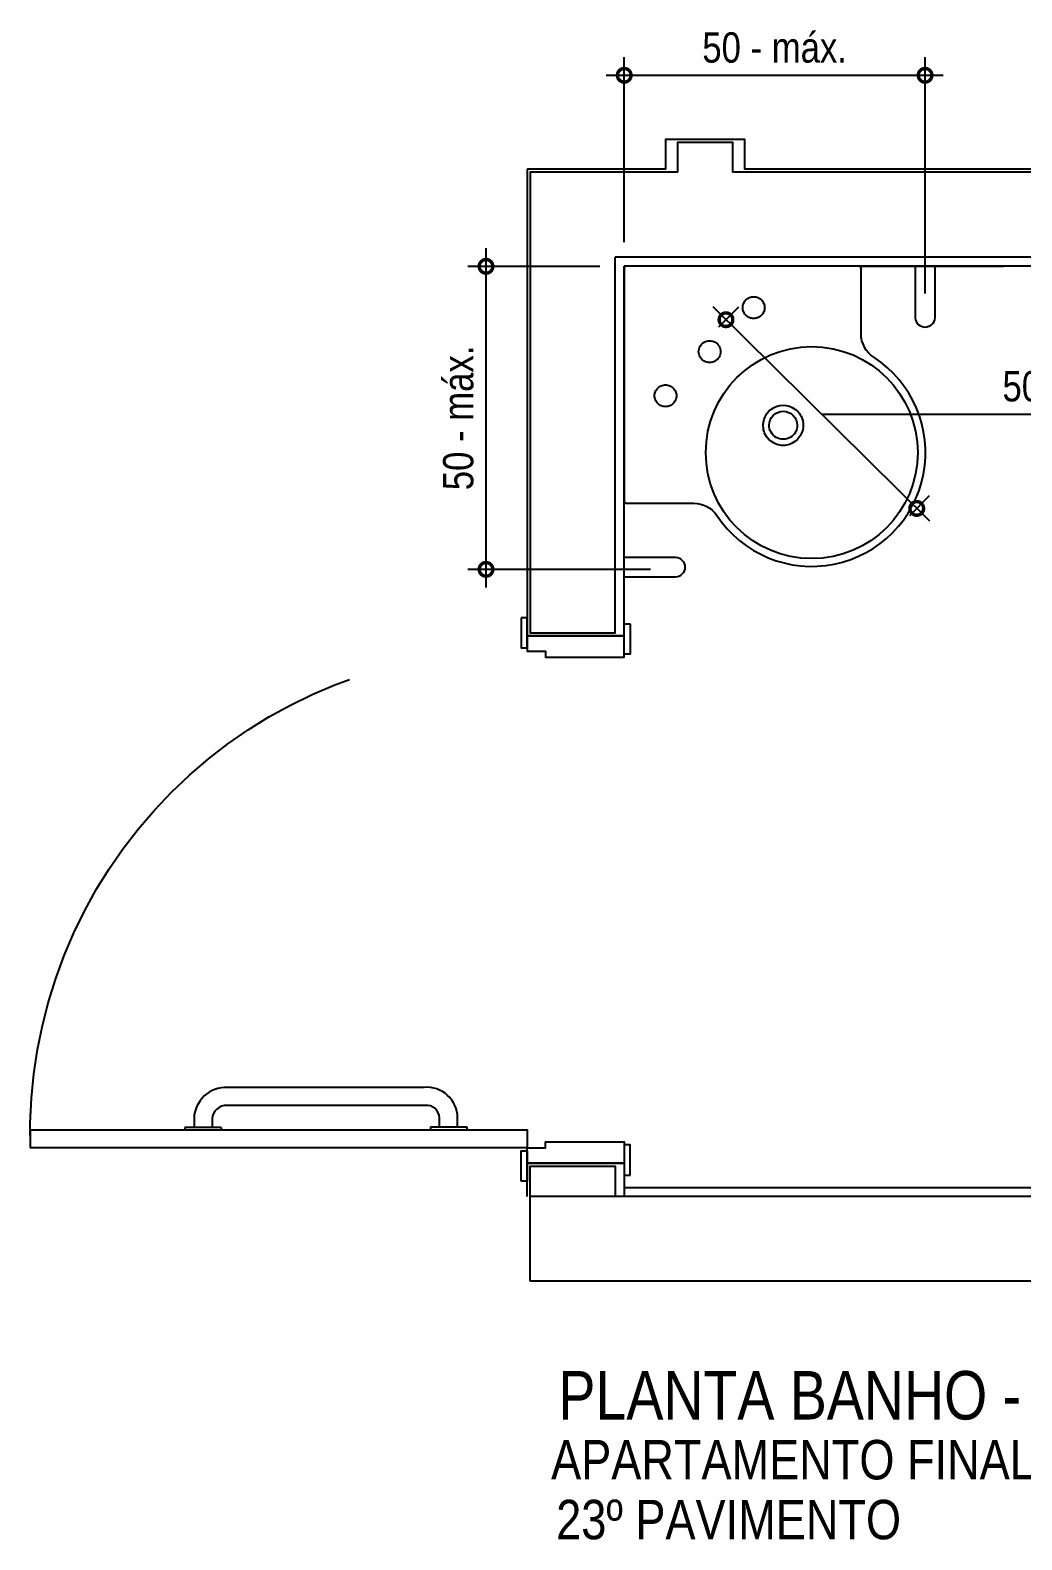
# Model space of a CAD drawing. Header units: metres. Extents: x 3 to 168, y -142 to 28.
# Drawn here: x 73.758 to 75.394, y -20.93 to -18.438 of the extents above; entities that cross this region are included whole.
import ezdxf

# ---------------------------------------------------------------- set-up
doc = ezdxf.new("R2010")
doc.units = ezdxf.units.M
doc.linetypes.add('DASHEDX2', pattern=[1.5, 1, -0.5])
doc.linetypes.add('DASHSPACE', pattern=[30, 12, -18])
for name, color, linetype in [('ARQ-ALV', 4, 'Continuous'), ('ARQ-ALV ACAB', 4, 'Continuous'), ('ARQ-ALV OSSO', 5, 'Continuous'), ('ARQ-CAX @ 1', 1, 'Continuous'), ('ARQ-DIM', 2, 'Continuous'), ('ARQ-HID', 2, 'Continuous'), ('ARQ-PRJ', 7, 'DASHEDX2'), ('ARQ-SIM', 1, 'Continuous'), ('ARQ-TXT', 2, 'Continuous')]:
    doc.layers.add(name, color=color, linetype=linetype)
doc.styles.add('Adesa', font='ARIALN.TTF')
doc.dimstyles.new('ADESA 1-0025', dxfattribs={"dimtxt": 0.05, "dimasz": 0.045, "dimexe": 0.03, "dimexo": 0.04, "dimgap": 0.02, "dimtad": 1, "dimtoh": 1, "dimdec": 0, "dimlfac": 100, "dimzin": 4, "dimtxsty": 'Adesa', "dimblk": 'DOTSMALL', "dimcen": 1, "dimdle": 0.03, "dimclrd": 1, "dimclre": 1, "dimclrt": 256, "dimazin": 1, "dimtm": 1e-09, "dimtfac": 1, "dimtdec": 0, "dimtix": 1, "dimtmove": 2, "dimatfit": 0, "dimldrblk": 'DOTSMALL', "dimfxl": 0.8, "dimtvp": 2, "dimtolj": 1, "dimtzin": 0, "dimarcsym": 0})

# ---------------------------------------------------------------- blocks, each defined once
blk = doc.blocks.new('*U587')
for points in [[(-0.045, 0.02), (0.005, 0.02), (0.005, 0.01), (-0.045, 0.01)], [(0.865, 0.02), (0.815, 0.02), (0.815, 0.01), (0.865, 0.01)], [(-0.055, -0.16), (-0.005, -0.16), (-0.005, -0.15), (-0.055, -0.15)], [(0, -0.15), (0, -0.97), (0.03, -0.97), (0.03, -0.15)], [(0.875, -0.16), (0.825, -0.16), (0.825, -0.15), (0.875, -0.15)]]:
    blk.add_lwpolyline(points, close=True)
for points in [[(-0.04, -0.15), (0, -0.15), (0, -0.12), (0.01, -0.12), (0.01, 0.01), (-0.025, 0.01), (-0.025, -0.15)], [(0.86, -0.15), (0.82, -0.15), (0.82, -0.12), (0.81, -0.12), (0.81, 0.01), (0.845, 0.01), (0.845, -0.15)]]:
    blk.add_lwpolyline(points)
at = {"layer": 'ARQ-PRJ'}
blk.add_arc((0.0237, -0.1737), 0.7967, 268.2986, 1.7014, dxfattribs=at)
blk = doc.blocks.new('ARQ-CUBA OP2')
for points in [[(0.3901, -0.0022), (0.3901, -0.1139, 0.250875), (0.4107, -0.1524, -1.226887), (0.1493, -0.4111, 0.253672), (0.1104, -0.3901), (0.0022, -0.3901, -0.414214), (-0.0009, -0.387), (-0.0009, -0.0022, -0.414214), (0.0022, 0.0009), (0.387, 0.0009), (0.3878, 0.0008), (0.3886, 0.0005), (0.3892, 0), (0.3897, -0.0007), (0.39, -0.0014)], [(0.14, -0.122, 1), (0.14, -0.1581, 1)], [(0.3066, -0.1338, 1), (0.3066, -0.4836, 1)], [(0.2615, -0.2384, 1), (0.2615, -0.2847, 1)]]:
    blk.add_lwpolyline(points, format="xyb", close=True)
at = {"ltscale": 0.001202}
blk.add_lwpolyline([(0.3901, -0.0024), (0.3901, -0.0022)], dxfattribs=at)
at = {"linetype": 'DASHSPACE'}
for points in [[(0.2128, -0.0493, 1), (0.2128, -0.0853, 1)], [(0.0673, -0.1948, 1), (0.0673, -0.2308, 1)]]:
    blk.add_lwpolyline(points, format="xyb", close=True, dxfattribs=at)
blk.add_lwpolyline([(0.2615, -0.2284), (0.2564, -0.2288), (0.2513, -0.2301), (0.2489, -0.231), (0.2465, -0.2321), (0.2442, -0.2333), (0.242, -0.2348), (0.2381, -0.2381), (0.2348, -0.2421), (0.232, -0.2466), (0.2309, -0.2489), (0.23, -0.2514), (0.2293, -0.2539), (0.2288, -0.2565), (0.2284, -0.2615), (0.2288, -0.2667), (0.23, -0.2718), (0.232, -0.2766), (0.2348, -0.281), (0.2364, -0.2831), (0.2382, -0.285), (0.2401, -0.2868), (0.2421, -0.2884), (0.2443, -0.2898), (0.2466, -0.2911), (0.2491, -0.2922), (0.254, -0.2938), (0.2591, -0.2946), (0.2643, -0.2945), (0.2695, -0.2937), (0.272, -0.293), (0.2745, -0.292), (0.2768, -0.2909), (0.2791, -0.2896), (0.2813, -0.2881), (0.2834, -0.2865), (0.285, -0.285), (0.2883, -0.281), (0.2911, -0.2766), (0.293, -0.2719), (0.2943, -0.2668), (0.2946, -0.2642), (0.2947, -0.2616), (0.2946, -0.259), (0.2943, -0.2564), (0.2938, -0.2538), (0.293, -0.2513), (0.2921, -0.2488), (0.291, -0.2464), (0.2883, -0.2421), (0.285, -0.2381), (0.281, -0.2348), (0.2766, -0.232), (0.2742, -0.2309), (0.2717, -0.23), (0.2692, -0.2293), (0.2666, -0.2288)], close=True)
blk.add_lwpolyline([(-0.0009, -0.387), (-0.0009, -0.6249)])
at = {"layer": 'ARQ-SIM'}
blk.add_lwpolyline([(0.4791, 0.0009), (0.4791, -0.0843, 0.913215), (0.5121, -0.0843), (0.5121, 0.0009)], format="xyb", dxfattribs=at)
blk = doc.blocks.new('pl barra porta')
at = {"color": 1}
for p, q in [((0, -0.0036), (0, 0)), ((0.0601, -0.0036), (0.0601, 0)), ((0.4051, -0.0048), (0.4051, 0.0002)), ((0.4651, -0.0048), (0.4651, 0.0002)), ((0.0601, -0.0036), (0, -0.0036)), ((0.4051, -0.0048), (0.4651, -0.0048))]:
    blk.add_line(p, q, dxfattribs=at)
for points in [[(0.4501, -0.0048), (0.4501, -0.0198, -0.432805), (0.3951, -0.07), (0.0701, -0.07, -0.415345), (0.0151, -0.0186), (0.0151, -0.0036)], [(0.4201, -0.0048), (0.4201, -0.0195, -0.443288), (0.3965, -0.04), (0.0695, -0.04, -0.41593), (0.0451, -0.018), (0.0451, -0.0036)]]:
    blk.add_lwpolyline(points, format="xyb", dxfattribs=at)
blk = doc.blocks.new('_DotSmall')
at = {"color": 0, "linetype": 'ByBlock', "const_width": 0.5}
blk.add_lwpolyline([(-0.0625, 0, 1), (0.0625, 0, 1)], format="xyb", close=True, dxfattribs=at)
blk = doc.blocks.new('*D601')
at = {"layer": 'ARQ-DIM', "color": 1, "lineweight": -2, "transparency": 16777216}
for p, q in [((74.738, -18.7882), (74.738, -18.4829)), ((75.2345, -18.8728), (75.2345, -18.4829)), ((74.708, -18.5129), (75.2645, -18.5129))]:
    blk.add_line(p, q, dxfattribs=at)
at = {"layer": 'Defpoints', "color": 0, "transparency": 16777216}
for p in [(75.2345, -18.5129), (74.738, -18.8282), (75.2345, -18.9128)]:
    blk.add_point(p, dxfattribs=at)
at = {"layer": 'ARQ-DIM', "color": 1, "lineweight": -2, "transparency": 16777216, "xscale": 0.045, "yscale": 0.045, "zscale": 0.045, "rotation": 180}
blk.add_blockref('_DotSmall', (74.738, -18.5129), dxfattribs=at)
at = {"layer": 'ARQ-DIM', "color": 1, "lineweight": -2, "transparency": 16777216, "xscale": 0.045, "yscale": 0.045, "zscale": 0.045}
blk.add_blockref('_DotSmall', (75.2345, -18.5129), dxfattribs=at)
at = {"layer": 'ARQ-DIM', "transparency": 16777216, "insert": (74.9862, -18.4673), "char_height": 0.05, "attachment_point": 5, "style": 'Adesa'}
blk.add_mtext('\\A1;50 - máx.', dxfattribs=at)
blk = doc.blocks.new('*D602')
at = {"layer": 'ARQ-DIM', "color": 1, "lineweight": -2, "transparency": 16777216}
for p, q in [((75.2421, -19.2487), (74.8845, -18.8951)), ((74.8942, -18.928), (74.927, -18.8949)), ((75.0633, -19.0719), (75.3458, -19.0719)), ((75.3458, -19.0719), (75.6174, -19.0719)), ((75.2091, -19.2394), (75.2419, -19.2062))]:
    blk.add_line(p, q, dxfattribs=at)
at = {"layer": 'Defpoints', "color": 0, "transparency": 16777216}
for p in [(74.9059, -18.9162), (74.8661, -18.9565), (75.181, -19.2678)]:
    blk.add_point(p, dxfattribs=at)
at = {"layer": 'ARQ-DIM', "color": 1, "lineweight": -2, "transparency": 16777216, "xscale": 0.045, "yscale": 0.045, "zscale": 0.045}
for p, rotation in [((74.9059, -18.9162), 135.3266780574479), ((75.2208, -19.2276), 315.3266780574479)]:
    blk.add_blockref('_DotSmall', p, dxfattribs=dict(at, rotation=rotation))
at = {"layer": 'ARQ-DIM', "transparency": 16777216, "insert": (75.4816, -19.0263), "char_height": 0.05, "attachment_point": 5, "style": 'Adesa'}
blk.add_mtext('\\A1;50 - máx.', dxfattribs=at)
blk = doc.blocks.new('*D603')
at = {"layer": 'ARQ-DIM', "color": 1, "lineweight": -2, "transparency": 16777216}
for p, q in [((74.5099, -19.3582), (74.5099, -18.7982)), ((74.6979, -18.8282), (74.4799, -18.8282)), ((74.7816, -19.3282), (74.4799, -19.3282))]:
    blk.add_line(p, q, dxfattribs=at)
at = {"layer": 'Defpoints', "color": 0, "transparency": 16777216}
for p in [(74.5099, -18.8282), (74.7379, -18.8282, 0), (74.8216, -19.3282, -0.0001)]:
    blk.add_point(p, dxfattribs=at)
at = {"layer": 'ARQ-DIM', "color": 1, "lineweight": -2, "transparency": 16777216, "xscale": 0.045, "yscale": 0.045, "zscale": 0.045}
for p, rotation in [((74.5099, -18.8282), 90), ((74.5099, -19.3282), 270)]:
    blk.add_blockref('_DotSmall', p, dxfattribs=dict(at, rotation=rotation))
at = {"layer": 'ARQ-DIM', "transparency": 16777216, "insert": (74.4643, -19.0782), "char_height": 0.05, "width": 0.268666, "attachment_point": 5, "rotation": 90, "style": 'Adesa'}
blk.add_mtext('\\A1;50 - máx.', dxfattribs=at)
blk = doc.blocks.new('AREAS MOLHADAS')
at = {"layer": 'ARQ-ALV'}
for p, q in [((74.8067, -18.668, 0), (74.5779, -18.668, 0)), ((77.6066, -18.668, 0), (74.9367, -18.668, 0)), ((76.8316, -18.828), (74.7379, -18.828, 0))]:
    blk.add_line(p, q, dxfattribs=at)
at = {"layer": 'ARQ-ALV ACAB', "elevation": 0}
for points in [[(74.8067, -18.668), (74.8067, -18.618), (74.9367, -18.618), (74.9367, -18.668)], [(74.5779, -18.668), (74.5779, -19.4379), (74.7379, -19.4379), (74.7379, -18.828)]]:
    blk.add_lwpolyline(points, dxfattribs=at)
at = {"layer": 'ARQ-ALV ACAB'}
for points in [[(74.5779, -20.3629), (74.5779, -20.3079), (74.7379, -20.3079), (74.7379, -20.3629)], [(74.7379, -20.3479), (76.8316, -20.3479)]]:
    blk.add_lwpolyline(points, dxfattribs=at)
at = {"layer": 'ARQ-ALV OSSO'}
blk.add_line((76.8466, -18.813), (74.7229, -18.813, 0), dxfattribs=at)
at = {"layer": 'ARQ-ALV OSSO', "elevation": 0}
for points in [[(74.8267, -18.673), (74.8267, -18.623), (74.9167, -18.623), (74.9167, -18.673)], [(74.8267, -18.673), (74.5829, -18.673), (74.5829, -19.4329), (74.7229, -19.4329), (74.7229, -18.813)], [(77.6066, -18.673), (74.9167, -18.673)]]:
    blk.add_lwpolyline(points, dxfattribs=at)
at = {"layer": 'ARQ-ALV OSSO'}
for points in [[(77.6066, -18.6651), (77.6066, -20.5029), (74.5829, -20.5029)], [(77.4666, -18.813), (77.4666, -20.3629), (74.5829, -20.3629)], [(74.5829, -20.5029), (74.5829, -20.3129), (74.7229, -20.3129), (74.7229, -20.3629)]]:
    blk.add_lwpolyline(points, dxfattribs=at)
at = {"layer": 'ARQ-SIM', "elevation": 0}
blk.add_lwpolyline([(75.218, -18.828), (75.218, -18.9132, 0.913215), (75.251, -18.9132), (75.251, -18.828)], format="xyb", dxfattribs=at)
at = {"xscale": -1, "rotation": 180}
blk.add_blockref('pl barra porta', (74.0129, -20.2529, 0), dxfattribs=at)
at = {"layer": 'ARQ-CAX @ 1', "xscale": -1, "rotation": 270}
blk.add_blockref('*U587', (74.7279, -20.2829, 0), dxfattribs=at)
at = {"layer": 'ARQ-HID', "xscale": -1, "rotation": 89.99939424184493}
blk.add_blockref('ARQ-CUBA OP2', (74.7388, -18.8289, 0), dxfattribs=at)
at = {"layer": 'ARQ-TXT', "ltscale": 0.5, "style": 'Adesa'}
blk.add_text('PLANTA BANHO - HIDRÁULICA', height=0.08, dxfattribs=at).set_placement((74.6294, -20.731, -108.9697))
at = {"layer": 'ARQ-TXT', "style": 'Adesa'}
for s, p in [('APARTAMENTO FINAL 03 - OPÇÃO ADAPTADO', (74.6173, -20.8298)), ('23º PAVIMENTO', (74.6257, -20.9286, 108.9697))]:
    blk.add_text(s, height=0.065, dxfattribs=at).set_placement(p)
at = {"layer": 'ARQ-DIM'}
dim = blk.add_linear_dim(base=(75.2345, -18.5129, 0), p1=(74.738, -18.8282, 0), p2=(75.2345, -18.9128, 0), text='<> - máx.', dimstyle='ADESA 1-0025', dxfattribs=at)
dim.commit()
dim.dimension.update_dxf_attribs({"geometry": '*D601', "text_midpoint": (74.9862, -18.4673, 0)})
dim = blk.add_linear_dim(base=(74.5099, -18.8282, 0), p1=(74.8216, -19.3282, -0.0001), p2=(74.7379, -18.8282, 0), angle=270, text='<> - máx.', dimstyle='ADESA 1-0025', dxfattribs=at)
dim.commit()
dim.dimension.update_dxf_attribs({"geometry": '*D603', "text_midpoint": (74.4643, -19.0782, 0)})
dim = blk.add_linear_dim(base=(74.9059, -18.9162, 0), p1=(75.181, -19.2678, 0), p2=(74.8661, -18.9565, 0), angle=135.3267, text='50 - máx.', dimstyle='ADESA 1-0025', override={"dimtmove": 1}, dxfattribs=at)
dim.commit()
dim.dimension.update_dxf_attribs({"geometry": '*D602', "text_midpoint": (75.3658, -19.0719, 0), "dimtype": 129})

msp = doc.modelspace()

# ---------------------------------------------------------------- block references
msp.add_blockref('AREAS MOLHADAS', (0, 0))

doc.saveas('drawing.dxf')
